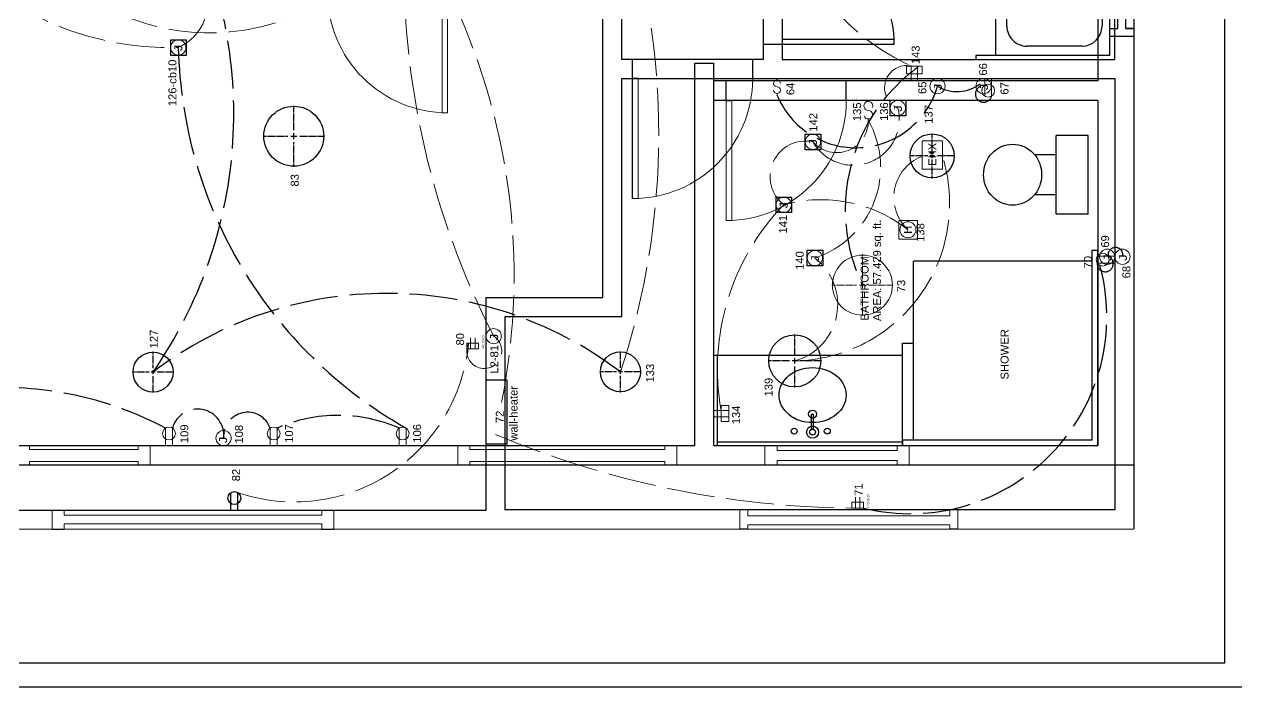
# Model space of a CAD drawing. Header units: inches. Extents: x -601 to 289, y 0 to 495.
# Drawn here: x -362.2 to -59.3, y 0 to 165.5 of the extents above; entities that cross this region are included whole.
import ezdxf

# ---------------------------------------------------------------- set-up
doc = ezdxf.new("R2010")
doc.units = ezdxf.units.IN
doc.header["$MEASUREMENT"] = 0
doc.linetypes.add('ACAD_ISO02W100', pattern=[15, 12, -3])
doc.linetypes.add('CENTER2', pattern=[1.125, 0.75, -0.125, 0.125, -0.125])
doc.layers.get('0').update_dxf_attribs({"color": 1, "lineweight": 9})
for name, color, linetype, lineweight in [('00-page-edge', 7, 'Continuous', 9), ('A101-Floorplan-1st-floor', 7, 'Continuous', 9), ('A101-Text', 7, 'Continuous', 9), ('A201-Floorplan-2nd-floor', 7, 'Continuous', 9), ('E101-Electrical-1st-floor', 7, 'Continuous', 9), ('E201-Electrical-2nd-floor', 7, 'Continuous', 9)]:
    doc.layers.add(name, color=color, linetype=linetype, lineweight=lineweight)
doc.layers.add('Cover-Text-Tables', color=7, linetype='Continuous')
doc.styles.add('Reg', font='Courier New.ttf', dxfattribs={"height": 1})
doc.styles.add('Small', font='Arial.ttf', dxfattribs={"height": 0.5})
doc.styles.get("Standard").update_dxf_attribs({"font": 'Arial.ttf', "height": 2})

# ---------------------------------------------------------------- blocks, each defined once
blk = doc.blocks.new('L2-bathroom-door')
at = {"lineweight": 30}
for p, q in [((0, -28), (0, 0)), ((1.25, 0), (0, 0)), ((0, 0), (0, 0)), ((1.25, -27.97), (1.25, 0))]:
    blk.add_line(p, q, dxfattribs=at)
blk.add_arc((0, 0), 28, 270, 0, dxfattribs=at)
blk = doc.blocks.new('L2-W-bedroom-door')
at = {"layer": 'A201-Floorplan-2nd-floor'}
for p, q in [((-156.19, -523.31), (-186.15, -523.31)), ((-156.19, -524.69), (-156.19, -523.31)), ((-186.19, -524.69), (-156.19, -524.69))]:
    blk.add_line(p, q, dxfattribs=at)
blk.add_arc((-156.19, -524.69), 30, 90, 180, dxfattribs=at)
blk = doc.blocks.new('L2-SW-bedroom-door')
at = {"layer": 'A201-Floorplan-2nd-floor', "lineweight": 30}
for p in [(-313.87, -549.41), (-283.87, -550.78)]:
    blk.add_line(p, (-283.87, -549.41), dxfattribs=at)
at = {"layer": 'A201-Floorplan-2nd-floor'}
blk.add_line((-313.87, -550.78), (-283.87, -550.78), dxfattribs=at)
blk.add_arc((-283.87, -549.41), 30, 180, 270, dxfattribs=at)
blk = doc.blocks.new('L1-bathroom-door')
at = {"layer": 'A101-Floorplan-1st-floor'}
for p, q in [((0, 0), (-30, 0)), ((0, -1.375), (-30, -1.375))]:
    blk.add_line(p, q, dxfattribs=at)
at = {"layer": 'A101-Floorplan-1st-floor', "lineweight": 30}
blk.add_line((0, 0), (0, -1.375), dxfattribs=at)
at = {"layer": 'A101-Floorplan-1st-floor'}
blk.add_arc((0, 0), 30, 180, 270, dxfattribs=at)
blk = doc.blocks.new('L2-SW-bedroom-window')
at = {"layer": 'A201-Floorplan-2nd-floor'}
for p, q in [((0, 54.5), (-4.75, 54.5)), ((-4.75, 52.5), (-3.72, 52.5)), ((-3.72, 2), (-3.72, 52.5)), ((-1.47, 2), (-1.47, 52.5)), ((-1.47, 52.5), (0, 52.5)), ((0, 52.5), (0, 54.5)), ((-3.72, 2), (-4.75, 2)), ((0, 0), (-4.75, 0)), ((0, 2), (-1.47, 2)), ((0, 0), (0, 2))]:
    blk.add_line(p, q, dxfattribs=at)
at = {"layer": 'A201-Floorplan-2nd-floor', "lineweight": 30}
for p, q in [((-4.75, 54.5), (-4.75, 52.5)), ((-4.75, 2), (-4.75, 0))]:
    blk.add_line(p, q, dxfattribs=at)
blk = doc.blocks.new('L2-bathroom-bath-tub')
at = {"lineweight": 30}
for p, q in [((-1, 0), (0, 0)), ((-58.68, 0), (-59.68, 0)), ((-58.68, -33.5), (-58.68, 0)), ((-1, -33.5), (-1, 0)), ((-58.68, -5), (-1, -5)), ((-51.34, -7.77), (-7.72, -7.77)), ((-56.34, -26.56), (-56.34, -12.77)), ((-2.72, -12.77), (-2.72, -26.56)), ((-7.72, -31.56), (-51.34, -31.56)), ((-58.68, -33.5), (-1, -33.5))]:
    blk.add_line(p, q, dxfattribs=at)
for centre, start, end in [((-51.34, -12.77), 90, 180), ((-7.72, -12.77), 0, 90), ((-51.34, -26.56), 180, 270), ((-7.72, -26.56), 270, 0)]:
    blk.add_arc(centre, 5, start, end, dxfattribs=at)
blk = doc.blocks.new('L2-bathroom-window')
at = {"lineweight": 30}
for p, q in [((0, 0), (0, 6)), ((0, 6), (2, 6)), ((2, 6), (2, 4)), ((2, 6), (2, 4)), ((2, 4), (46.18, 4)), ((48.18, 6), (46.18, 6)), ((46.18, 6), (46.18, 4)), ((48.18, 0), (48.18, 6)), ((2, 0), (0, 0)), ((2, 2), (2, 0)), ((2, 0), (2, 2)), ((2, 2), (46.18, 2)), ((46.18, 2), (46.18, 0)), ((46.18, 0), (48.18, 0))]:
    blk.add_line(p, q, dxfattribs=at)
blk = doc.blocks.new('L2-SW-bedroom-switch')
at = {"layer": 'E201-Electrical-2nd-floor'}
for p, q in [((-3.74, 0, -48.38), (-4.11, 0, -48.38)), ((-0.37, 0, -48.38), (0, 0, -48.38))]:
    blk.add_line(p, q, dxfattribs=at)
for centre, start, end in [((-2.9, 0, -48.38), 90, 360), ((-1.22, 0, -48.38), 90, 180), ((-1.21, 0, -48.38), 270, 90)]:
    blk.add_arc(centre, 0.84, start, end, dxfattribs=at)
blk = doc.blocks.new('L2-j-box-66')
at = {"layer": 'E201-Electrical-2nd-floor'}
blk.add_circle((-1.9, 0, -34.5), 1.9, dxfattribs=at)
at = {"layer": 'E201-Electrical-2nd-floor', "lineweight": 5, "style": 'Reg'}
blk.add_text('J', height=2, dxfattribs=at).set_placement((-3.15, -1.11, -34.5))
blk = doc.blocks.new('L2-j-box-65')
at = {"layer": 'E201-Electrical-2nd-floor'}
blk.add_circle((-1.9, 0, -39.12), 1.9, dxfattribs=at)
at = {"layer": 'E201-Electrical-2nd-floor', "lineweight": 5, "style": 'Reg'}
blk.add_text('J', height=2, dxfattribs=at).set_placement((-3.15, -1.11, -39.12))
blk = doc.blocks.new('L2-duplex-67')
at = {"layer": 'E201-Electrical-2nd-floor'}
for p, q in [((0, 0, -16.88), (-4.39, 0, -16.88)), ((0, -1.73, -16.88), (-4.38, -1.73, -16.88))]:
    blk.add_line(p, q, dxfattribs=at)
blk.add_circle((-3.03, -0.86, -16.88), 1.61, dxfattribs=at)
blk = doc.blocks.new('L2-j-box-68')
at = {"layer": 'E201-Electrical-2nd-floor'}
blk.add_circle((0, -1.9, -71.88), 1.9, dxfattribs=at)
at = {"layer": 'E201-Electrical-2nd-floor', "lineweight": 5, "style": 'Reg'}
blk.add_text('J', height=2, dxfattribs=at).set_placement((-1.25, -3.01, -71.88))
blk = doc.blocks.new('L2-duplex-70')
at = {"layer": 'E201-Electrical-2nd-floor'}
for p, q in [((-1.73, -0.01, -17.62), (-1.73, 4.37, -17.62)), ((0, -0.01, -17.62), (0, 4.38, -17.62))]:
    blk.add_line(p, q, dxfattribs=at)
blk.add_circle((-0.86, 3.02, -17.62), 1.61, dxfattribs=at)
blk = doc.blocks.new('L2-wall-heater-72')
at = {"layer": 'E201-Electrical-2nd-floor', "lineweight": 30}
for p, q in [((0, 4.75, -9.75), (16, 4.75, -9.75)), ((0, -0.5, -9.75), (0, 4.75, -9.75)), ((16, -0.5, -9.75), (16, 4.75, -9.75)), ((0, 0, -9.75), (16, 0, -9.75)), ((0, -0.5, -9.75), (16, -0.5, -9.75))]:
    blk.add_line(p, q, dxfattribs=at)
blk = doc.blocks.new('L2-ceiling-led-73')
at = {"layer": 'E201-Electrical-2nd-floor', "linetype": 'CENTER2'}
for p, q in [((0, 8.37, -91.12), (0, 2.25, -91.12)), ((-7.62, 0.75, -91.12), (-1.5, 0.75, -91.12)), ((1.5, 0.75, -91.12), (7.62, 0.75, -91.12)), ((0, -0.75, -91.12), (0, -6.87, -91.12))]:
    blk.add_line(p, q, dxfattribs=at)
at = {"layer": 'E201-Electrical-2nd-floor', "linetype": 'Continuous'}
for p, q in [((-0.75, 0.75, -91.12), (0.75, 0.75, -91.12)), ((0, 1.5, -91.12), (0, 0, -91.12))]:
    blk.add_line(p, q, dxfattribs=at)
at = {"layer": 'E201-Electrical-2nd-floor'}
blk.add_circle((0, 0.75, -91.12), 7.5, dxfattribs=at)
blk = doc.blocks.new('L1-bathroom-window')
at = {"layer": 'A101-Floorplan-1st-floor'}
for p, q in [((0, 36), (-4.76, 36)), ((-3.69, 33), (-4.76, 33)), ((-3.69, 3), (-3.69, 33)), ((0, 33), (-1.19, 33)), ((-1.19, 3), (-1.19, 33)), ((-4.76, 3), (-3.69, 3)), ((-4.76, 0), (0, 0)), ((-1.19, 3), (0, 3))]:
    blk.add_line(p, q, dxfattribs=at)
at = {"layer": 'A101-Floorplan-1st-floor', "lineweight": 30}
for p, q in [((-4.76, 36), (-4.76, 33)), ((0, 36), (-0.01, 33)), ((-4.76, 3), (-4.76, 0)), ((-0.01, 3), (0, 0))]:
    blk.add_line(p, q, dxfattribs=at)
blk = doc.blocks.new('L1-family-room-window')
at = {"layer": 'A101-Floorplan-1st-floor'}
for p, q in [((0.01, 54.75), (-4.75, 54.75)), ((-3.93, 51.75), (-4.75, 51.75)), ((-3.93, 3), (-3.93, 51.75)), ((0.01, 51.75), (-0.93, 51.75)), ((-0.93, 3), (-0.93, 51.75)), ((-4.75, 3), (-3.93, 3)), ((-4.75, 0), (0.01, 0)), ((-0.93, 3), (0.01, 3))]:
    blk.add_line(p, q, dxfattribs=at)
at = {"layer": 'A101-Floorplan-1st-floor', "lineweight": 30}
for p, q in [((-4.75, 54.75), (-4.75, 51.75)), ((0.01, 54.75), (0.01, 51.75)), ((-4.75, 3), (-4.75, 0)), ((0, 3), (0.01, 0))]:
    blk.add_line(p, q, dxfattribs=at)
blk = doc.blocks.new('L1-family-room-patio-doors')
at = {"layer": 'A101-Floorplan-1st-floor'}
for p, q in [((0, 66.63), (-4.75, 66.63)), ((-3.93, 63.63), (-4.75, 63.63)), ((-3.93, 33.13), (-3.93, 63.63)), ((-0.93, 33.13), (-0.93, 63.63)), ((0, 63.63), (-0.93, 63.63)), ((-0.07, 66.63), (-0.07, 63.63)), ((-4.75, 33.13), (-3.93, 33.13)), ((-0.93, 33.13), (0, 33.13)), ((-0.07, 33.13), (-0.07, 30.13)), ((-4.75, 30.13), (-3.93, 30.13)), ((-3.93, 3), (-3.93, 30.13)), ((-0.93, 3), (-0.93, 30.13)), ((-0.93, 30.13), (0, 30.13)), ((-4.75, 3), (-3.93, 3)), ((-4.75, 0), (0, 0)), ((-0.93, 3), (0, 3)), ((-0.07, 3), (-0.07, 0))]:
    blk.add_line(p, q, dxfattribs=at)
at = {"layer": 'A101-Floorplan-1st-floor', "lineweight": 30}
for p, q in [((-4.75, 66.63), (-4.75, 63.63)), ((-4.75, 33.13), (-4.75, 30.13)), ((-4.75, 3), (-4.75, 0))]:
    blk.add_line(p, q, dxfattribs=at)
blk = doc.blocks.new('L1-toilet')
at = {"lineweight": 30}
for p, q in [((-14.81, 8), (-14.81, 13.4)), ((-4.81, 8), (-4.81, 13.4)), ((-19.63, 0), (-19.63, 8)), ((-19.63, 8), (0, 8)), ((0, 0), (0, 8)), ((-19.63, 0), (0, 0))]:
    blk.add_line(p, q, dxfattribs=at)
blk.add_ellipse((-9.81, 18.88), major_axis=(7.62, 0), ratio=0.95082, dxfattribs=at)
blk = doc.blocks.new('L1-bathroom-sink-faucets-bowl')
at = {"lineweight": 30}
for p, q in [((2.21, 0.25), (5.98, 0.25)), ((5.98, 0.25), (5.98, -0.25)), ((2.21, -0.25), (5.98, -0.25))]:
    blk.add_line(p, q, dxfattribs=at)
for centre, radius in [((1.75, 4.59), 0.75), ((1.5, 0), 1.5), ((1.5, 0), 0.75), ((6, 0), 1), ((1.75, -3.69), 0.75)]:
    blk.add_circle(centre, radius, dxfattribs=at)
blk.add_ellipse((10.75, 0), major_axis=(0, -8.38), ratio=0.820896, dxfattribs=at)
blk = doc.blocks.new('L1-granite-splash-and-counter')
at = {"layer": 'A101-Floorplan-1st-floor', "lineweight": 30}
for p, q in [((0, 0), (22.63, 0)), ((0, 0), (0, -0.88)), ((22.63, 0), (22.63, -47.13)), ((0, -0.88), (22.63, -0.88)), ((0, -0.88), (0, -47.13)), ((0.88, -47.13), (0.88, -0.88)), ((0, -47.13), (0.88, -47.13)), ((0.88, -47.13), (22.63, -47.13))]:
    blk.add_line(p, q, dxfattribs=at)
blk = doc.blocks.new('L1-shower-tiles-and-glass-walls')
at = {"layer": 'A101-Floorplan-1st-floor', "lineweight": 30}
for p, q in [((1.37, 48.75), (0, 48.75)), ((0, 48.75), (0, 48.75)), ((0, 48.75), (0, 0)), ((1.37, 1.37), (1.37, 48.75)), ((1.37, 48.75), (25.62, 48.75)), ((25.62, 48.75), (25.62, 46)), ((1.37, 46), (46.12, 46)), ((46.12, 1.37), (46.12, 46)), ((0, 0), (48.88, 0)), ((1.37, 1.37), (48.88, 1.37)), ((48.88, 1.37), (48.88, 0))]:
    blk.add_line(p, q, dxfattribs=at)
blk = doc.blocks.new('L2-j-box-69')
at = {"layer": 'E201-Electrical-2nd-floor'}
blk.add_circle((0, 1.9), 1.9, dxfattribs=at)
at = {"layer": 'E201-Electrical-2nd-floor', "lineweight": 5, "style": 'Reg'}
blk.add_text('J', height=2, dxfattribs=at).set_placement((-1.25, 0.78))
blk = doc.blocks.new('L2-j-box-81')
at = {"layer": 'E201-Electrical-2nd-floor'}
blk.add_circle((0, -1.9, -5.25), 1.9, dxfattribs=at)
at = {"layer": 'E201-Electrical-2nd-floor', "lineweight": 5, "style": 'Reg'}
blk.add_text('J', height=2, dxfattribs=at).set_placement((-1.25, -3.01, -5.25))
blk = doc.blocks.new('L1-duplex-106')
at = {"layer": 'E101-Electrical-1st-floor'}
for p, q in [((0, 0, -16.75), (4.38, 0, -16.75)), ((0, -1.73, -16.75), (4.39, -1.73, -16.75))]:
    blk.add_line(p, q, dxfattribs=at)
blk.add_circle((3.03, -0.87, -16.75), 1.61, dxfattribs=at)
blk = doc.blocks.new('L1-duplex-107')
at = {"layer": 'E101-Electrical-1st-floor'}
for p, q in [((0, 0, -17.87), (4.38, 0, -17.87)), ((0, -1.73, -17.87), (4.39, -1.73, -17.87))]:
    blk.add_line(p, q, dxfattribs=at)
blk.add_circle((3.03, -0.87, -17.87), 1.61, dxfattribs=at)
blk = doc.blocks.new('L1-j-box-108')
at = {"layer": 'E101-Electrical-1st-floor'}
blk.add_circle((1.9, 0, -32.12), 1.9, dxfattribs=at)
at = {"layer": 'E101-Electrical-1st-floor', "lineweight": 5, "style": 'Reg'}
blk.add_text('J', height=2, dxfattribs=at).set_placement((0.38, -0.87, -32.12))
blk = doc.blocks.new('L1-duplex-109')
at = {"layer": 'E101-Electrical-1st-floor'}
for p, q in [((0, 0, -16.12), (4.38, 0, -16.12)), ((0, -1.73, -16.12), (4.39, -1.73, -16.12))]:
    blk.add_line(p, q, dxfattribs=at)
blk.add_circle((3.03, -0.87, -16.12), 1.61, dxfattribs=at)
blk = doc.blocks.new('*U249')
at = {"layer": 'E101-Electrical-1st-floor', "color": 0, "linetype": 'CENTER2', "lineweight": -3, "transparency": 16777216}
for p, q in [((0, 1), (0, 5.12)), ((-5.12, 0), (-1, 0)), ((1, 0), (5.12, 0)), ((0, -5.12), (0, -1))]:
    blk.add_line(p, q, dxfattribs=at)
at = {"layer": 'E101-Electrical-1st-floor', "color": 0, "linetype": 'Continuous', "lineweight": -3, "transparency": 16777216}
for p, q in [((-0.5, 0), (0.5, 0)), ((0, -0.5), (0, 0.5))]:
    blk.add_line(p, q, dxfattribs=at)
blk = doc.blocks.new('*U250')
at = {"layer": 'E101-Electrical-1st-floor', "color": 0, "linetype": 'CENTER2', "lineweight": -3, "transparency": 16777216}
for p, q in [((0, 1), (0, 5.12)), ((-5.12, 0), (-1, 0)), ((1, 0), (5.12, 0)), ((0, -5.12), (0, -1))]:
    blk.add_line(p, q, dxfattribs=at)
at = {"layer": 'E101-Electrical-1st-floor', "color": 0, "linetype": 'Continuous', "lineweight": -3, "transparency": 16777216}
for p, q in [((-0.5, 0), (0.5, 0)), ((0, -0.5), (0, 0.5))]:
    blk.add_line(p, q, dxfattribs=at)
blk = doc.blocks.new('L1-ceiling-led-127')
at = {"layer": 'E101-Electrical-1st-floor', "lineweight": -3}
blk.add_circle((0, 0, -93.87), 5, dxfattribs=at)
at = {"layer": 'E101-Electrical-1st-floor', "linetype": 'CENTER2', "lineweight": -3}
for name in ['*U249', '*U250']:
    blk.add_blockref(name, (0, 0, -93.87), dxfattribs=at)
blk = doc.blocks.new('L1-ceiling-j-box-126')
at = {"layer": 'E101-Electrical-1st-floor', "lineweight": 30}
for p, q in [((-1.98, -1.95, -95.62), (-1.98, 1.9, -95.62)), ((-1.98, 1.9, -95.62), (0, 1.9, -95.62)), ((0, 1.9, -95.62), (1.93, 1.9, -95.62)), ((1.93, 1.9, -95.62), (1.93, -1.95, -95.62)), ((1.93, -1.95, -95.62), (-1.98, -1.95, -95.62))]:
    blk.add_line(p, q, dxfattribs=at)
at = {"layer": 'E101-Electrical-1st-floor'}
blk.add_circle((0, 0, -95.62), 1.9, dxfattribs=at)
at = {"layer": 'E101-Electrical-1st-floor', "lineweight": 5, "style": 'Reg'}
blk.add_text('J', height=2, dxfattribs=at).set_placement((-1.16, -0.99, -95.62))
blk = doc.blocks.new('*U258')
at = {"layer": 'E101-Electrical-1st-floor', "color": 0, "linetype": 'CENTER2', "lineweight": -3, "transparency": 16777216}
for p, q in [((0, 1), (0, 5.12)), ((-5.12, 0), (-1, 0)), ((1, 0), (5.12, 0)), ((0, -5.12), (0, -1))]:
    blk.add_line(p, q, dxfattribs=at)
at = {"layer": 'E101-Electrical-1st-floor', "color": 0, "linetype": 'Continuous', "lineweight": -3, "transparency": 16777216}
for p, q in [((-0.5, 0), (0.5, 0)), ((0, -0.5), (0, 0.5))]:
    blk.add_line(p, q, dxfattribs=at)
blk = doc.blocks.new('L1-ceiling-led-133')
at = {"layer": 'E101-Electrical-1st-floor', "lineweight": -3}
blk.add_circle((0, 0, -94.75), 5, dxfattribs=at)
at = {"layer": 'E101-Electrical-1st-floor', "linetype": 'CENTER2', "lineweight": -3}
blk.add_blockref('*U258', (0, 0, -94.75), dxfattribs=at)
blk = doc.blocks.new('L1-gfci-duplex-134')
at = {"layer": 'E101-Electrical-1st-floor'}
for p, q in [((-1.57, 0, -49.37), (-1.57, -3.72, -49.37)), ((-1.57, -3.72, -49.37), (-1.57, 0, -49.37)), ((0, 0, -49.37), (0, -3.72, -49.37)), ((-2.75, -3.72, -49.37), (-2.75, -1.79, -49.37)), ((-2.75, -1.79, -49.37), (1.18, -1.79, -49.37)), ((-2.75, -3.72, -49.37), (-2.75, -1.79, -49.37)), ((1.18, -1.79, -49.37), (1.18, -3.72, -49.37)), ((1.18, -3.72, -49.37), (-2.75, -3.72, -49.37))]:
    blk.add_line(p, q, dxfattribs=at)
blk = doc.blocks.new('L1-toggle-switch-135')
at = {"layer": 'E101-Electrical-1st-floor'}
for p, q in [((-5, 0, -46.25), (-4.65, 0, -46.25)), ((-0.26, 0, -46.25), (0, 0, -46.25))]:
    blk.add_line(p, q, dxfattribs=at)
at = {"layer": 'E101-Electrical-1st-floor', "elevation": -46.25}
for points in [[(-2.5, 0, -2.004555), (-3.85, 1.06)], [(-1.75, -1.06, 3.139408), (-2.5, 0, 3.139408)]]:
    blk.add_lwpolyline(points, format="xyb", dxfattribs=at)
blk = doc.blocks.new('L1-j-box-136')
at = {"layer": 'E101-Electrical-1st-floor', "lineweight": 30}
for p, q in [((-1.98, -1.95, -63.62), (-1.98, 1.9, -63.62)), ((-1.98, 1.9, -63.62), (0, 1.9, -63.62)), ((0, 1.9, -63.62), (1.93, 1.9, -63.62)), ((1.93, 1.9, -63.62), (1.93, -1.95, -63.62)), ((1.93, -1.95, -63.62), (-1.98, -1.95, -63.62))]:
    blk.add_line(p, q, dxfattribs=at)
at = {"layer": 'E101-Electrical-1st-floor'}
blk.add_circle((0, 0, -63.62), 1.9, dxfattribs=at)
at = {"layer": 'E101-Electrical-1st-floor', "lineweight": 5, "style": 'Reg'}
blk.add_text('J', height=2, dxfattribs=at).set_placement((-1.16, -0.99, -63.62))
blk = doc.blocks.new('*U270')
at = {"layer": 'E101-Electrical-1st-floor', "color": 0, "linetype": 'CENTER2', "lineweight": -3, "transparency": 16777216}
for p, q in [((0, 1.3), (0, 6.62)), ((-6.62, 0), (-1.3, 0)), ((1.3, 0), (6.62, 0)), ((0, -6.62), (0, -1.3))]:
    blk.add_line(p, q, dxfattribs=at)
at = {"layer": 'E101-Electrical-1st-floor', "color": 0, "linetype": 'Continuous', "lineweight": -3, "transparency": 16777216}
for p, q in [((-0.65, 0), (0.65, 0)), ((0, -0.65), (0, 0.65))]:
    blk.add_line(p, q, dxfattribs=at)
blk = doc.blocks.new('L1-ceiling-led-139')
at = {"layer": 'E101-Electrical-1st-floor', "lineweight": -3}
blk.add_circle((0, 0, -95.25), 6.5, dxfattribs=at)
at = {"layer": 'E101-Electrical-1st-floor', "linetype": 'CENTER2', "lineweight": -3}
blk.add_blockref('*U270', (0, 0, -95.25), dxfattribs=at)
blk = doc.blocks.new('L1-j-ceiling-j-box-140')
at = {"layer": 'E101-Electrical-1st-floor', "lineweight": 30}
for p, q in [((-1.98, -1.95, -96.25), (-1.98, 1.9, -96.25)), ((-1.98, 1.9, -96.25), (0, 1.9, -96.25)), ((0, 1.9, -96.25), (1.93, 1.9, -96.25)), ((1.93, 1.9, -96.25), (1.93, -1.95, -96.25)), ((1.93, -1.95, -96.25), (-1.98, -1.95, -96.25))]:
    blk.add_line(p, q, dxfattribs=at)
at = {"layer": 'E101-Electrical-1st-floor'}
blk.add_circle((0, 0, -96.25), 1.9, dxfattribs=at)
at = {"layer": 'E101-Electrical-1st-floor', "lineweight": 5, "style": 'Reg'}
blk.add_text('J', height=2, dxfattribs=at).set_placement((-1.16, -0.99, -96.25))
blk = doc.blocks.new('L1-ceiling-j-box-141')
at = {"layer": 'E101-Electrical-1st-floor', "lineweight": 30}
for p, q in [((-1.98, -1.95, -95.75), (-1.98, 1.9, -95.75)), ((-1.98, 1.9, -95.75), (0, 1.9, -95.75)), ((0, 1.9, -95.75), (1.93, 1.9, -95.75)), ((1.93, 1.9, -95.75), (1.93, -1.95, -95.75)), ((1.93, -1.95, -95.75), (-1.98, -1.95, -95.75))]:
    blk.add_line(p, q, dxfattribs=at)
at = {"layer": 'E101-Electrical-1st-floor'}
blk.add_circle((0, 0, -95.75), 1.9, dxfattribs=at)
at = {"layer": 'E101-Electrical-1st-floor', "lineweight": 5, "style": 'Reg'}
blk.add_text('J', height=2, dxfattribs=at).set_placement((-1.16, -0.99, -95.75))
blk = doc.blocks.new('L1-ceiling-j-box-142')
at = {"layer": 'E101-Electrical-1st-floor', "lineweight": 30}
for p, q in [((-1.98, -1.95, -96), (-1.98, 1.9, -96)), ((-1.98, 1.9, -96), (0, 1.9, -96)), ((0, 1.9, -96), (1.93, 1.9, -96)), ((1.93, 1.9, -96), (1.93, -1.95, -96)), ((1.93, -1.95, -96), (-1.98, -1.95, -96))]:
    blk.add_line(p, q, dxfattribs=at)
at = {"layer": 'E101-Electrical-1st-floor'}
blk.add_circle((0, 0, -96), 1.9, dxfattribs=at)
at = {"layer": 'E101-Electrical-1st-floor', "lineweight": 5, "style": 'Reg'}
blk.add_text('J', height=2, dxfattribs=at).set_placement((-1.16, -0.99, -96))
blk = doc.blocks.new('L1-gfci-duplex-143')
at = {"layer": 'E101-Electrical-1st-floor'}
for p, q in [((0, 0, -26.75), (3.72, 0, -26.75)), ((1.79, -2.75, -26.75), (1.79, 1.18, -26.75)), ((1.79, 1.18, -26.75), (3.72, 1.18, -26.75)), ((3.72, 1.18, -26.75), (3.72, -2.75, -26.75)), ((0, -1.57, -26.75), (3.72, -1.57, -26.75)), ((3.72, -1.57, -26.75), (0, -1.57, -26.75)), ((3.72, -2.75, -26.75), (1.79, -2.75, -26.75)), ((3.72, -2.75, -26.75), (1.79, -2.75, -26.75))]:
    blk.add_line(p, q, dxfattribs=at)
blk = doc.blocks.new('L1-126')
at = {"layer": 'E201-Electrical-2nd-floor', "lineweight": 30}
for p, q in [((-1.98, -1.95), (-1.98, 1.9)), ((-1.98, 1.9), (0, 1.9)), ((0, 1.9), (1.93, 1.9)), ((1.93, 1.9), (1.93, -1.95)), ((1.93, -1.95), (-1.98, -1.95))]:
    blk.add_line(p, q, dxfattribs=at)
at = {"layer": 'E201-Electrical-2nd-floor'}
blk.add_circle((0, 0), 1.9, dxfattribs=at)
at = {"layer": 'E201-Electrical-2nd-floor', "lineweight": 5, "style": 'Reg'}
blk.add_text('J', height=2, dxfattribs=at).set_placement((-1.16, -0.99))
blk = doc.blocks.new('L2-81')
at = {"layer": 'E101-Electrical-1st-floor'}
blk.add_circle((0, 0), 1.9, dxfattribs=at)
at = {"layer": 'E101-Electrical-1st-floor', "lineweight": 5, "style": 'Reg'}
blk.add_text('J', height=2, dxfattribs=at).set_placement((-1.25, -1.11))
blk = doc.blocks.new('L2-ceiling-led-83')
at = {"layer": 'E201-Electrical-2nd-floor', "linetype": 'CENTER2', "lineweight": -3}
for p, q in [((0, 7.62, -93.38), (0, 1.5, -93.38)), ((-7.62, 0, -93.38), (-1.5, 0, -93.38)), ((1.5, 0, -93.38), (7.62, 0, -93.38)), ((0, -1.5, -93.38), (0, -7.62, -93.38))]:
    blk.add_line(p, q, dxfattribs=at)
at = {"layer": 'E201-Electrical-2nd-floor', "linetype": 'Continuous', "lineweight": -3}
for p, q in [((-0.75, 0, -93.38), (0.75, 0, -93.38)), ((0, 0.75, -93.38), (0, -0.75, -93.38))]:
    blk.add_line(p, q, dxfattribs=at)
at = {"layer": 'E201-Electrical-2nd-floor', "lineweight": -3}
blk.add_circle((0, 0, -93.38), 7.5, dxfattribs=at)
blk = doc.blocks.new('L2-west-bedroom-window')
at = {"layer": 'A201-Floorplan-2nd-floor'}
for p, q in [((-4.75, 70.4), (-0.02, 70.4)), ((-3.45, 67.4), (-4.75, 67.4)), ((-3.45, 67.4), (-3.45, 3)), ((-0.02, 67.4), (-1.3, 67.4)), ((-1.3, 67.4), (-1.3, 3)), ((-4.75, 3), (-3.45, 3)), ((0, 0), (-4.75, 0)), ((-1.3, 3), (0, 3)), ((0, 3), (0, 0))]:
    blk.add_line(p, q, dxfattribs=at)
at = {"layer": 'A201-Floorplan-2nd-floor', "lineweight": 30}
for p, q in [((-4.75, 70.4), (-4.75, 67.4)), ((-0.02, 70.4), (-0.02, 67.4)), ((-4.75, 3), (-4.75, 0))]:
    blk.add_line(p, q, dxfattribs=at)
blk = doc.blocks.new('wall-gfci+afci')
at = {"layer": 'E201-Electrical-2nd-floor'}
for p, q in [((0, 2.91), (1.44, 2.91)), ((0, 0), (0, 2.91)), ((2.76, 2.03), (0, 2.03)), ((2.76, 0.87), (0, 0.87)), ((1.44, 0), (0, 0)), ((1.44, 0), (1.44, 2.91))]:
    blk.add_line(p, q, dxfattribs=at)
at = {"layer": 'E201-Electrical-2nd-floor', "lineweight": 5, "style": 'Small'}
blk.add_text('AFCI/GFCI', height=0.5, dxfattribs=at).set_placement((-0.04, -1.46))
blk = doc.blocks.new('humidity-sensor')
blk.add_circle((0, 0), 2)
blk.add_text('H', height=2).set_placement((-1.01, -0.98))
blk = doc.blocks.new('ceiling-humidity-sensor')
at = {"layer": 'E201-Electrical-2nd-floor', "lineweight": 5}
blk.add_lwpolyline([(-2.32, 2.31), (2.32, 2.31), (2.32, -2.42), (-2.32, -2.42)], close=True, dxfattribs=at)
blk.add_blockref('humidity-sensor', (0, 0), dxfattribs=at)
blk = doc.blocks.new('*U482')
at = {"color": 0, "linetype": 'CENTER2', "lineweight": -3, "transparency": 16777216}
for p, q in [((0, 1.1), (0, 5.62)), ((-5.62, 0), (-1.1, 0)), ((1.1, 0), (5.62, 0)), ((0, -5.62), (0, -1.1))]:
    blk.add_line(p, q, dxfattribs=at)
at = {"color": 0, "linetype": 'Continuous', "lineweight": -3, "transparency": 16777216}
for p, q in [((-0.55, 0), (0.55, 0)), ((0, -0.55), (0, 0.55))]:
    blk.add_line(p, q, dxfattribs=at)
blk = doc.blocks.new('ceiling-exhaust')
blk.add_lwpolyline([(-3.99, 2.93), (3.07, 2.93), (3.07, -2.15), (-3.99, -2.15)], close=True)
at = {"layer": 'Cover-Text-Tables', "linetype": 'Continuous', "lineweight": -3}
blk.add_line((0, 0), (0, 1.1), dxfattribs=at)
blk.add_text('EHX', height=2).set_placement((-3.2, -0.65))
blk = doc.blocks.new('ceiling-exhaust-with-led-light')
at = {"lineweight": -3}
blk.add_circle((0, 0), 5.5, dxfattribs=at)
at = {"linetype": 'CENTER2', "lineweight": -3}
blk.add_blockref('*U482', (0, 0), dxfattribs=at)
blk.add_blockref('ceiling-exhaust', (0.71, -0.4))

msp = doc.modelspace()

# ---------------------------------------------------------------- linework, layer by layer
at = {"layer": '00-page-edge', "lineweight": -3}
for p, q in [((-62.2738, 6), (-62.2738, 489.1368)), ((-594.3649, 6), (-62.2738, 6)), ((-600.3613, 0), (0, 0))]:
    msp.add_line(p, q, dxfattribs=at)
at = {"layer": 'A101-Floorplan-1st-floor', "lineweight": -3}
for p, q in [((-84.9969, 358.0066), (-84.9969, 55.4768)), ((-94.0197, 208.9455), (-94.0197, 151.3518)), ((-194.6516, 60.2268), (-194.6516, 155.7893)), ((-194.6516, 155.7893), (-189.9016, 155.7893)), ((-189.9016, 60.2268), (-189.9016, 155.7893)), ((-94.0197, 151.3518), (-189.9016, 151.3518)), ((-186.8391, 151.3518), (-189.9016, 151.3518)), ((-186.8391, 146.4768), (-186.8391, 151.3518)), ((-156.8391, 146.4768), (-156.8391, 151.3518)), ((-94.0197, 146.4768), (-189.9016, 146.4768)), ((-94.0197, 146.4768), (-94.0197, 60.2268)), ((-522.0578, 60.2268), (-194.6516, 60.2268)), ((-189.9016, 60.2268), (-94.0197, 60.2268)), ((-526.8078, 55.4768), (-84.9969, 55.4768))]:
    msp.add_line(p, q, dxfattribs=at)
at = {"layer": 'A201-Floorplan-2nd-floor', "lineweight": -3}
for p, q in [((-84.9969, 360.7566), (-84.9969, 39.4547)), ((-172.8512, 160.4441), (-177.6012, 160.4441)), ((-172.8512, 160.4441), (-172.8512, 156.6941)), ((-90.9969, 157.6941), (-119.4969, 157.6941)), ((-210.2262, 151.9441), (-210.2262, 156.6941)), ((-180.2262, 151.9441), (-180.2262, 156.6941)), ((-526.8078, 39.3571), (-84.9969, 39.4547))]:
    msp.add_line(p, q, dxfattribs=at)
for points in [[(-395.7109, 178.1275), (-395.7109, 44.2152), (-522.0859, 44.1316), (-522.0859, 356.0066), (-226.8947, 356.0066), (-226.8947, 246.9441), (-164.0471, 246.9441), (-164.0471, 222.4441), (-177.6012, 222.4441), (-177.6012, 156.6941), (-212.9344, 156.6941), (-212.9344, 178.1275), (-395.7162, 178.1275)], [(-242.0906, 44.1316), (-242.0906, 92.4754), (-212.9344, 92.4754), (-212.9344, 151.9441), (-89.7469, 151.9441), (-89.7469, 44.2054), (-242.0906, 44.155)]]:
    msp.add_lwpolyline(points, dxfattribs=at)
for points in [[(-89.7469, 216.3767), (-172.8512, 216.3767), (-172.8512, 156.6941), (-89.7469, 156.6941)], [(-390.9662, 44.1058), (-246.8406, 44.1534), (-246.8406, 97.2254), (-217.6844, 97.2254), (-217.6844, 173.3775), (-390.9662, 173.3775)]]:
    msp.add_lwpolyline(points, close=True, dxfattribs=at)
at = {"layer": 'E101-Electrical-1st-floor', "linetype": 'ACAD_ISO02W100', "lineweight": 5}
for centre, radius, start, end in [((-117.0634, 206.8354), 56.8804, 141.963478, 245.499662), ((-325.786, 234.57), 74.9023, 202.317956, 271.561145), ((-392.8611, 138.0882), 189.1607, 341.690786, 18.188305), ((-66.0663, 179.9254), 201.3034, 178.579914, 207.303024), ((-328.7509, 170.9925), 12.3562, 293.897568, 159.720718), ((-141.7373, 149.6532), 5.5309, 78.679312, 246.547605), ((-155.1385, 141.8093), 11.5373, 209.471668, 13.891338), ((-159.2325, 141.3217), 7.8949, 221.087887, 1.12574), ((-172.0753, 129.7488), 23.823, 288.077801, 29.491586), ((-167.0122, 127.4346), 8.8887, 78.123068, 232.167837), ((-170.3629, 120.7608), 39.3518, 270.944685, 17.530606), ((-133.9392, 122.2361), 11.0145, 112.408713, 227.096715), ((-163.1345, 86.5756), 35.1012, 51.82043, 105.413991), ((-130.094, 79.436), 58.9444, 135.956632, 190.15905), ((-173.6131, 95.5144), 14.6293, 285.457391, 52.378854)]:
    msp.add_arc(centre, radius, start, end, dxfattribs=at)
at = {"layer": 'E101-Electrical-1st-floor', "linetype": 'ACAD_ISO02W100', "lineweight": -3}
for centre, radius, start, end in [((-423.3127, 143.1666), 113.4243, 325.303277, 25.786329), ((-211.4821, 162.3262), 112.2941, 181.342397, 240.471258), ((-271.626, 1.637), 96.6326, 52.855486, 127.205842), ((-367.8625, -12.8524), 87.6097, 62.148499, 121.151248), ((-318.9222, 62.8355), 6.5282, 353.745988, 164.152647), ((-306.452, 62.5789), 5.9981, 19.779519, 184.346337), ((-283.8285, 29.642), 38.1557, 66.408035, 113.556116)]:
    msp.add_arc(centre, radius, start, end, dxfattribs=at)
at = {"layer": 'E201-Electrical-2nd-floor', "lineweight": -3}
for p, q in [((-310.6296, 44.1018), (-310.6296, 48.4837)), ((-308.8991, 44.1018), (-308.8991, 48.4932))]:
    msp.add_line(p, q, dxfattribs=at)
msp.add_circle((-309.7569, 47.134), 1.6072, dxfattribs=at)
at = {"layer": 'E201-Electrical-2nd-floor', "linetype": 'ACAD_ISO02W100', "lineweight": 5}
for centre, radius, start, end in [((-402.8697, 102.6868), 162.9976, 348.783325, 136.924452), ((-66.0663, 179.9254), 201.3034, 178.579914, 207.303024), ((-328.7509, 170.9925), 12.3562, 293.897568, 159.720718), ((-315.9856, 218.7172), 55.3663, 243.902535, 296.719982), ((-294.7872, 89.9074), 43.7525, 251.183422, 354.689262), ((-247.303, 83.8933), 4.3843, 153.380045, 57.43426), ((-153.5172, 278.7489), 234.1182, 247.136613, 269.525655)]:
    msp.add_arc(centre, radius, start, end, dxfattribs=at)
at = {"layer": 'E201-Electrical-2nd-floor', "linetype": 'ACAD_ISO02W100', "lineweight": -3}
for centre, radius, start, end in [((-113.291, 119.228), 43.8044, 125.808725, 205.557015), ((-154.4907, 155.9192), 21.2615, 202.363018, 343.936478), ((-129.1367, 158.4067), 9.7108, 239.540225, 306.501671), ((-122.5136, 148.0752), 2.0621, 114.536275, 345.594543), ((-89.585, 107.869), 1.8582, 351.604106, 190.264966), ((-140.8913, 92.3886), 49.1522, 256.280784, 17.951408), ((-92.1307, 105.6752), 1.996, 176.203909, 68.939015)]:
    msp.add_arc(centre, radius, start, end, dxfattribs=at)

# ---------------------------------------------------------------- block references
at = {"lineweight": -3, "rotation": 89.99999999999999}
for name, p in [('L2-W-bedroom-door', (-781.1359, 329.5643)), ('L2-duplex-67', (-122.2469, 151.9441, 16.875)), ('L1-bathroom-door', (-186.8391, 146.4768)), ('L1-shower-tiles-and-glass-walls', (-94.0197, 60.2268)), ('L2-SW-bedroom-window', (-128.9328, 44.1905))]:
    msp.add_blockref(name, p, dxfattribs=at)
at = {"lineweight": 5, "rotation": 89.99999999999999}
for name, p in [('L1-126', (-323.7453, 159.6955)), ('L2-west-bedroom-window', (-284.9013, 44.1409))]:
    msp.add_blockref(name, p, dxfattribs=at)
at = {"layer": 'A101-Floorplan-1st-floor', "lineweight": -3, "rotation": 89.99999999999999}
for name, p in [('L1-toilet', (-96.3947, 137.7268)), ('L1-granite-splash-and-counter', (-189.9016, 60.2268)), ('L1-bathroom-sink-faucets-bowl', (-165.2697, 62.1018)), ('L1-family-room-patio-doors', (-330.8028, 60.2268)), ('L1-family-room-window', (-199.1828, 60.2268)), ('L1-bathroom-window', (-141.152, 60.2323))]:
    msp.add_blockref(name, p, dxfattribs=at)
at = {"layer": 'A201-Floorplan-2nd-floor', "lineweight": -3, "rotation": 89.99999999999999}
for name, p in [('L2-bathroom-bath-tub', (-124.4969, 216.3767)), ('L2-bathroom-window', (-84.9969, 162.4441)), ('L2-bathroom-door', (-172.8512, 160.4441)), ('L2-SW-bedroom-door', (-759.6359, 435.8143))]:
    msp.add_blockref(name, p, dxfattribs=at)
at = {"layer": 'E101-Electrical-1st-floor', "lineweight": 5, "rotation": 89.99999999999999}
for name, p in [('L1-ceiling-j-box-126', (-323.7453, 159.6955, 95.625)), ('L1-gfci-duplex-143', (-140.6516, 151.3518, 26.75)), ('L1-toggle-switch-135', (-151.3391, 146.4768, 46.25)), ('L1-j-box-136', (-143.9386, 144.5792, 63.625)), ('L1-ceiling-j-box-142', (-165.1828, 136.133, 96)), ('ceiling-exhaust-with-led-light', (-135.3829, 132.6141)), ('L1-ceiling-j-box-141', (-172.4641, 120.4143, 95.75)), ('ceiling-humidity-sensor', (-141.4374, 114.1679)), ('L1-j-ceiling-j-box-140', (-164.6828, 107.1018, 96.25)), ('L2-81', (-244.9431, 87.5883)), ('L1-ceiling-led-139', (-169.7141, 81.4143, 95.25)), ('L1-ceiling-led-127', (-330.0578, 78.6018, 93.875)), ('L1-ceiling-led-133', (-213.2766, 78.6643, 94.75)), ('L1-gfci-duplex-134', (-189.9016, 69.0393, 49.375)), ('L1-duplex-109', (-326.9328, 60.2268, 16.125)), ('L1-j-box-108', (-312.4328, 60.2268, 32.125)), ('L1-duplex-107', (-300.8078, 60.2268, 17.875)), ('L1-duplex-106', (-268.5578, 60.2268, 16.75))]:
    msp.add_blockref(name, p, dxfattribs=at)
at = {"layer": 'E201-Electrical-2nd-floor', "lineweight": -3, "rotation": 89.99999999999999}
for name, p in [('L2-SW-bedroom-switch', (-174.1531, 151.9441, 48.375)), ('L2-j-box-65', (-134.0594, 151.9441, 39.125)), ('L2-j-box-66', (-122.5281, 151.9441, 34.5)), ('L2-j-box-68', (-89.7469, 107.4129, 71.875)), ('L2-ceiling-led-73', (-152.0594, 100.3304, 91.125)), ('L2-duplex-70', (-89.751, 107.5379, 17.625)), ('L2-wall-heater-72', (-242.0906, 60.5691, 9.75))]:
    msp.add_blockref(name, p, dxfattribs=at)
at = {"layer": 'E201-Electrical-2nd-floor', "lineweight": 5, "rotation": 89.99999999999999}
for name, p in [('L2-ceiling-led-83', (-294.8991, 137.5338, 93.375)), ('L2-j-box-69', (-89.7469, 107.4129)), ('L2-j-box-81', (-246.8406, 87.5883, 5.25)), ('wall-gfci+afci', (-248.7259, 84.4218)), ('wall-gfci+afci', (-152.5484, 44.6387))]:
    msp.add_blockref(name, p, dxfattribs=at)

# ---------------------------------------------------------------- texts
at = {"layer": 'A101-Text', "lineweight": 5}
for s, p in [('AREA: 57.429 sq. ft.', (-148.1589, 91.3439)), ('BATHROOM', (-151.2681, 91.4833)), ('SHOWER', (-116.2879, 76.7535))]:
    msp.add_text(s, height=2, rotation=90, dxfattribs=at).set_placement(p)
at = {"layer": 'E101-Electrical-1st-floor', "lineweight": 5}
for s, p in [('143', (-138.5139, 155.5159)), ('126-cb10', (-324.2269, 145.0327)), ('135', (-153.1361, 141.3068)), ('136', (-146.411, 141.3449)), ('142', (-164.0955, 138.6724)), ('137', (-135.2746, 140.6595)), ('141', (-171.6549, 113.222)), ('138', (-137.3261, 111.1451)), ('140', (-167.4801, 104.1444)), ('127', (-328.8742, 84.5402)), ('L2-81', (-243.7945, 78.2271)), ('133', (-204.8629, 75.9966)), ('139', (-175.251, 72.5067)), ('134', (-183.3779, 65.5781)), ('109', (-321.2439, 60.865)), ('108', (-307.5844, 60.7433)), ('107', (-295.0651, 60.9339)), ('106', (-263.0742, 60.9626))]:
    msp.add_text(s, height=2, rotation=90, dxfattribs=at).set_placement(p)
at = {"layer": 'E201-Electrical-2nd-floor', "lineweight": 5}
for s, p in [('66', (-121.6673, 152.6773)), ('64', (-169.8084, 147.7963)), ('65', (-136.8445, 148.0791)), ('67', (-116.3073, 147.9151)), ('83', (-293.6625, 124.9548)), ('69', (-91.1658, 109.6927)), ('70', (-95.4638, 104.5088)), ('68', (-85.8598, 102.0335)), ('73', (-142.1237, 98.5456)), ('80', (-252.3354, 85.2526)), ('81', (-243.7915, 82.2536)), ('wall-heater', (-238.9856, 61.4765)), ('72', (-242.4165, 65.8621)), ('82', (-308.3147, 51.333)), ('71', (-152.7772, 47.6856))]:
    msp.add_text(s, height=2, rotation=90, dxfattribs=at).set_placement(p)

doc.saveas('drawing.dxf')
